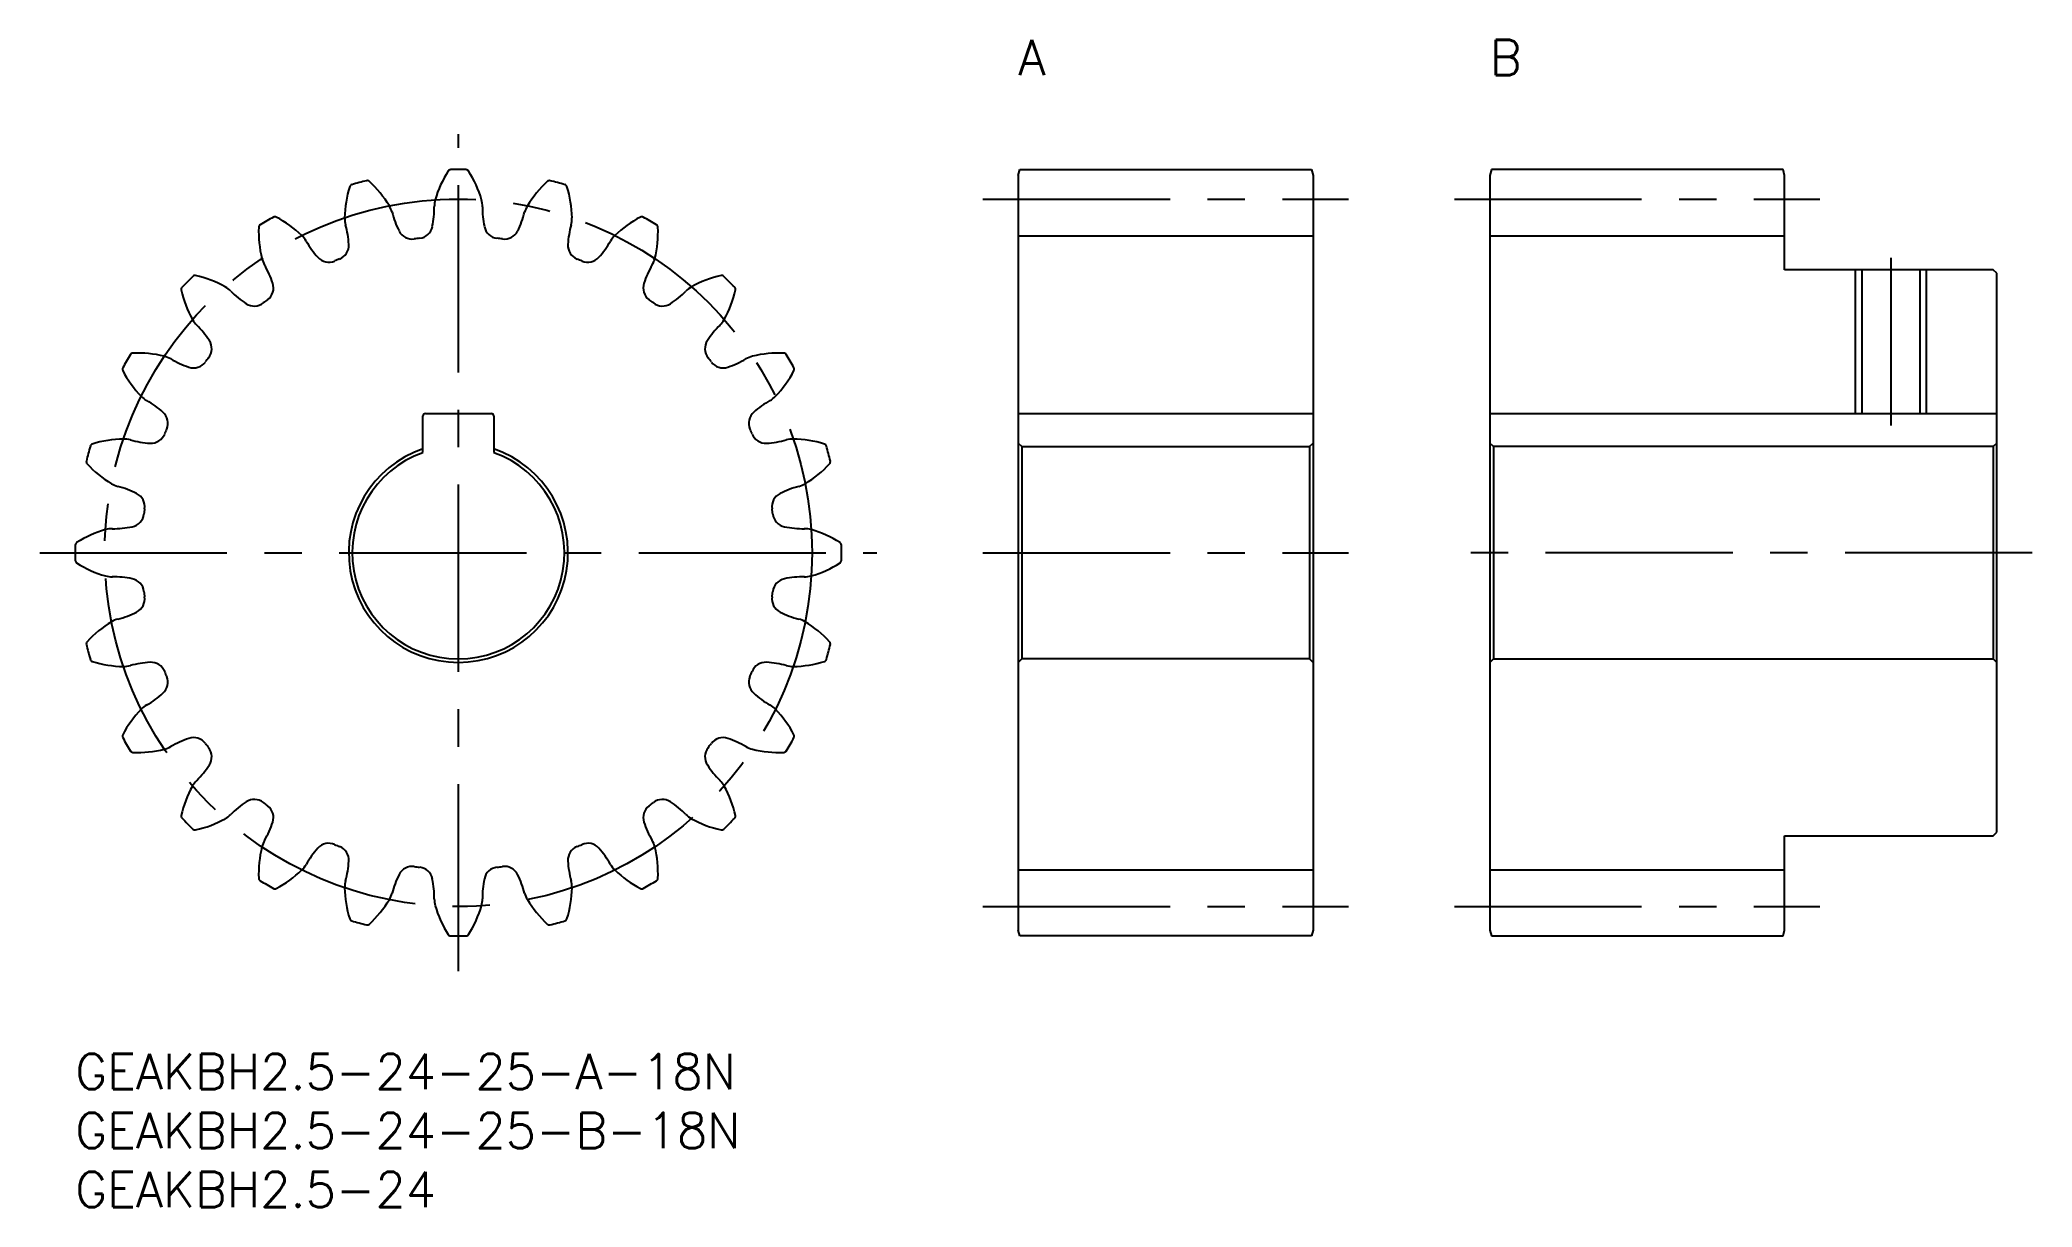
# Model space of a CAD drawing. Extents: x -3 to 166, y -13 to 86.
import ezdxf

# ---------------------------------------------------------------- set-up
doc = ezdxf.new("R2010")
doc.units = 0
doc.header["$LTSCALE"] = 0.5
doc.linetypes.add('CENTER', pattern=[50.8, 31.75, -6.35, 6.35, -6.35])
for name, color, linetype in [('MSM_CENTER', 1, 'CENTER'), ('MSM_CONTINUOUS', 7, 'CONTINUOUS'), ('MSM_NARROW', 5, 'CONTINUOUS'), ('MSM_PART_NUMBER', 7, 'CONTINUOUS')]:
    doc.layers.add(name, color=color, linetype=linetype)
doc.styles.get("Standard").update_dxf_attribs({"font": 'txt.shx', "height": 1, "bigfont": 'bigfont.shx'})

# ---------------------------------------------------------------- blocks, each defined once
blk = doc.blocks.new('*U3')
at = {"layer": 'MSM_PART_NUMBER'}
blk.add_text('GEAKBH2.5-24-25-B-18N', height=3, dxfattribs=at).set_placement((0, -8))
blk = doc.blocks.new('*U4')
at = {"layer": 'MSM_PART_NUMBER'}
blk.add_text('GEAKBH2.5-24-25-A-18N', height=3, dxfattribs=at).set_placement((0, -3))
blk = doc.blocks.new('*U5')
at = {"layer": 'MSM_PART_NUMBER'}
blk.add_text('GEAKBH2.5-24', height=3, dxfattribs=at).set_placement((0, -13))
blk = doc.blocks.new('*U6')
at = {"layer": 'MSM_PART_NUMBER'}
blk.add_text('A', height=3, dxfattribs=at).set_placement((80, 83))
blk = doc.blocks.new('*U7')
at = {"layer": 'MSM_PART_NUMBER'}
blk.add_text('B', height=3, dxfattribs=at).set_placement((120, 83))

msp = doc.modelspace()

# ---------------------------------------------------------------- linework, layer by layer
at = {"layer": 'MSM_CENTER'}
for p, q in [((32.5, 7), (32.5, 78)), ((77, 72.5), (108, 72.5)), ((117, 72.5), (148, 72.5)), ((154, 67.5), (154, 53.3)), ((-3, 42.5), (68, 42.5)), ((77, 42.5), (108, 42.5)), ((166, 42.5), (117, 42.5)), ((77, 12.5), (108, 12.5)), ((117, 12.5), (148, 12.5))]:
    msp.add_line(p, q, dxfattribs=at)
msp.add_circle((32.5, 42.5), 30, dxfattribs=at)
at = {"layer": 'MSM_CONTINUOUS'}
for p, q in [((80, 74.5), (80.13, 75)), ((80, 74.5), (80, 10.5)), ((80.13, 75), (104.87, 75)), ((104.87, 75), (105, 74.5)), ((105, 74.5), (105, 10.5)), ((120.13, 75), (120, 74.5)), ((120, 74.5), (120, 10.5)), ((144.87, 75), (120.13, 75)), ((145, 74.5), (144.87, 75)), ((145, 66.5), (145, 74.5)), ((80, 69.37), (105, 69.37)), ((120, 69.37), (145, 69.37)), ((162.7, 66.5), (145, 66.5)), ((151.54, 66.5), (151.54, 54.3)), ((156.46, 66.5), (156.46, 54.3)), ((163, 66.2), (162.7, 66.5)), ((163, 18.8), (163, 66.2)), ((29.5, 50.99), (29.5, 54.1)), ((29.7, 54.3), (35.3, 54.3)), ((35.5, 54.1), (35.5, 50.99)), ((80, 54.3), (105, 54.3)), ((120, 54.3), (163, 54.3)), ((80, 51.8), (80.3, 51.5)), ((80.3, 51.5), (80.3, 33.5)), ((80.3, 51.5), (104.7, 51.5)), ((104.7, 51.5), (105, 51.8)), ((104.7, 51.5), (104.7, 33.5)), ((120.3, 51.5), (120, 51.8)), ((120.3, 51.5), (120.3, 33.5)), ((162.7, 51.5), (120.3, 51.5)), ((163, 51.8), (162.7, 51.5)), ((162.7, 51.5), (162.7, 33.5)), ((80.3, 33.5), (80, 33.2)), ((104.7, 33.5), (80.3, 33.5)), ((105, 33.2), (104.7, 33.5)), ((120, 33.2), (120.3, 33.5)), ((120.3, 33.5), (162.7, 33.5)), ((162.7, 33.5), (163, 33.2)), ((162.7, 18.5), (163, 18.8)), ((145, 18.5), (162.7, 18.5)), ((145, 10.5), (145, 18.5)), ((80, 15.62), (105, 15.62)), ((120, 15.62), (145, 15.62)), ((80.13, 10), (80, 10.5)), ((105, 10.5), (104.87, 10)), ((120, 10.5), (120.13, 10)), ((144.87, 10), (145, 10.5)), ((104.87, 10), (80.13, 10)), ((120.13, 10), (144.87, 10))]:
    msp.add_line(p, q, dxfattribs=at)
for centre, radius, start, end in [((39.75, 69.75), 9.6, 147.7156, 163.75), ((31.85, 74.74), 0.25, 91.1552, 147.7156), ((32.5, 42.5), 32.5, 88.8448, 91.1552), ((33.15, 74.74), 0.25, 32.2844, 88.8448), ((25.25, 69.75), 9.6, 16.25, 32.2844), ((32.45, 70.7), 9.6, 162.7156, 178.75), ((23.53, 73.48), 0.25, 106.1552, 162.7156), ((32.5, 42.5), 32.5, 103.8448, 106.1552), ((24.78, 73.81), 0.25, 47.2844, 103.8448), ((18.44, 66.94), 9.6, 31.25, 47.2844), ((46.56, 66.94), 9.6, 132.7156, 148.75), ((40.22, 73.81), 0.25, 76.1552, 132.7156), ((32.5, 42.5), 32.5, 73.8448, 76.1552), ((41.47, 73.48), 0.25, 17.2844, 73.8448), ((32.55, 70.7), 9.6, 1.25, 17.2844), ((16.94, 70.75), 0.25, 62.2844, 118.8448), ((24.9, 70.86), 2.04, 14.556, 31.25), ((34.62, 73.39), 8, 194.556, 206.7233), ((22.46, 71.79), 8, 348.2767, 0.444), ((32.5, 71.86), 2.04, 163.75, 180.444), ((32.5, 71.86), 2.04, 359.556, 16.25), ((42.54, 71.79), 8, 179.556, 191.7233), ((30.38, 73.39), 8, 333.2767, 345.444), ((40.1, 70.86), 2.04, 148.75, 165.444), ((48.06, 70.75), 0.25, 61.1552, 117.7156), ((25.16, 69.73), 9.6, 177.7156, 193.75), ((15.82, 70.1), 0.25, 121.1552, 177.7156), ((32.5, 42.5), 32.5, 118.8448, 121.1552), ((12.59, 62.47), 9.6, 46.25, 62.2844), ((17.82, 67.93), 2.04, 29.556, 46.25), ((24.9, 70.86), 2.04, 178.75, 195.444), ((15.22, 68.19), 8, 3.2767, 15.444), ((28.59, 70.35), 1.25, 206.7233, 277.9863), ((29.07, 70.41), 1.25, 277.0137, 348.2767), ((35.93, 70.41), 1.25, 191.7233, 262.9863), ((36.41, 70.35), 1.25, 262.0137, 333.2767), ((49.78, 68.19), 8, 164.556, 176.7233), ((40.1, 70.86), 2.04, 344.556, 1.25), ((47.18, 67.93), 2.04, 133.75, 150.444), ((52.41, 62.47), 9.6, 117.7156, 133.75), ((32.5, 42.5), 32.5, 58.8448, 61.1552), ((39.84, 69.73), 9.6, 346.25, 2.2844), ((49.18, 70.1), 0.25, 2.2844, 58.8448), ((26.55, 72.88), 8, 209.556, 221.7233), ((21.96, 68.57), 1.25, 292.0137, 3.2767), ((32.5, 42.5), 26.88, 97.0137, 97.9863), ((32.5, 42.5), 26.88, 82.0137, 82.9863), ((43.04, 68.57), 1.25, 176.7233, 247.9863), ((38.45, 72.88), 8, 318.2767, 330.444), ((32.5, 42.5), 32.5, 133.8448, 136.1552), ((10.16, 65.76), 0.25, 77.2844, 133.8448), ((8.1, 56.64), 9.6, 61.25, 77.2844), ((17.82, 67.93), 2.04, 193.75, 210.444), ((9.16, 62.84), 8, 18.2767, 30.444), ((21.52, 68.39), 1.25, 221.7233, 292.9863), ((32.5, 42.5), 26.88, 112.0137, 112.9863), ((32.5, 42.5), 26.87, 67.0137, 67.9863), ((43.48, 68.39), 1.25, 247.0137, 318.2767), ((55.84, 62.84), 8, 149.556, 161.7233), ((47.18, 67.93), 2.04, 329.556, 346.25), ((56.9, 56.64), 9.6, 102.7156, 118.75), ((54.84, 65.76), 0.25, 46.1552, 102.7156), ((32.5, 42.5), 32.5, 43.8448, 46.1552), ((9.24, 64.84), 0.25, 136.1552, 192.7156), ((18.36, 66.9), 9.6, 192.7156, 208.75), ((11.74, 63.26), 2.04, 44.556, 61.25), ((18.89, 70.31), 8, 224.556, 236.7233), ((15.57, 64.96), 1.25, 307.0137, 18.2767), ((49.43, 64.96), 1.25, 161.7233, 232.9863), ((46.11, 70.31), 8, 303.2767, 315.444), ((53.26, 63.26), 2.04, 118.75, 135.444), ((46.64, 66.9), 9.6, 331.25, 347.2844), ((55.76, 64.84), 0.25, 347.2844, 43.8448), ((15.19, 64.67), 1.25, 236.7233, 307.9863), ((32.5, 42.5), 26.88, 127.0137, 127.9863), ((32.5, 42.5), 26.88, 52.0137, 52.9863), ((49.81, 64.67), 1.25, 232.0137, 303.2767), ((11.74, 63.26), 2.04, 208.75, 225.444), ((4.69, 56.11), 8, 33.2767, 45.444), ((60.31, 56.11), 8, 134.556, 146.7233), ((53.26, 63.26), 2.04, 314.556, 331.25), ((32.5, 42.5), 32.5, 148.8448, 151.1552), ((4.9, 59.18), 0.25, 92.2844, 148.8448), ((5.27, 49.84), 9.6, 76.25, 92.2844), ((7.07, 57.18), 2.04, 59.556, 76.25), ((10.33, 59.81), 1.25, 322.0137, 33.2767), ((54.67, 59.81), 1.25, 146.7233, 217.9863), ((57.93, 57.18), 2.04, 103.75, 120.444), ((59.73, 49.84), 9.6, 87.7156, 103.75), ((60.1, 59.18), 0.25, 31.1552, 87.7156), ((32.5, 42.5), 32.5, 28.8448, 31.1552), ((4.25, 58.06), 0.25, 151.1552, 207.7156), ((12.53, 62.41), 9.6, 207.7156, 223.75), ((12.16, 65.84), 8, 239.556, 251.7233), ((10.04, 59.43), 1.25, 251.7233, 322.9863), ((32.5, 42.5), 26.88, 142.0137, 142.9863), ((32.5, 42.5), 26.88, 37.0137, 37.9863), ((54.96, 59.43), 1.25, 217.0137, 288.2767), ((52.84, 65.84), 8, 288.2767, 300.444), ((52.47, 62.41), 9.6, 316.25, 332.2844), ((60.75, 58.06), 0.25, 332.2844, 28.8448), ((7.07, 57.18), 2.04, 223.75, 240.444), ((2.12, 48.45), 8, 48.2767, 60.444), ((6.61, 53.48), 1.25, 337.0137, 48.2767), ((29.7, 54.1), 0.2, 90, 180), ((35.3, 54.1), 0.2, 0, 90), ((58.39, 53.48), 1.25, 131.7233, 202.9863), ((62.88, 48.45), 8, 119.556, 131.7233), ((57.93, 57.18), 2.04, 299.556, 316.25), ((6.43, 53.04), 1.25, 266.7233, 337.9863), ((32.5, 42.5), 26.88, 157.0137, 157.9863), ((32.5, 42.5), 26.88, 22.0137, 22.9863), ((58.57, 53.04), 1.25, 202.0137, 273.2767), ((32.5, 42.5), 32.5, 163.8448, 166.1552), ((1.52, 51.47), 0.25, 107.2844, 163.8448), ((4.3, 42.55), 9.6, 91.25, 107.2844), ((4.14, 50.1), 2.04, 74.556, 91.25), ((6.81, 59.78), 8, 254.556, 266.7233), ((32.5, 42.5), 9.3, 108.8191, 71.1809), ((32.5, 42.5), 9, 109.4712, 70.5288), ((58.19, 59.78), 8, 273.2767, 285.444), ((60.86, 50.1), 2.04, 88.75, 105.444), ((60.7, 42.55), 9.6, 72.7156, 88.75), ((63.48, 51.47), 0.25, 16.1552, 72.7156), ((32.5, 42.5), 32.5, 13.8448, 16.1552), ((1.19, 50.22), 0.25, 166.1552, 222.7156), ((8.06, 56.56), 9.6, 222.7156, 238.75), ((56.94, 56.56), 9.6, 301.25, 317.2844), ((63.81, 50.22), 0.25, 317.2844, 13.8448), ((4.14, 50.1), 2.04, 238.75, 255.444), ((1.61, 40.38), 8, 63.2767, 75.444), ((4.65, 46.41), 1.25, 352.0137, 63.2767), ((60.35, 46.41), 1.25, 116.7233, 187.9863), ((63.39, 40.38), 8, 104.556, 116.7233), ((60.86, 50.1), 2.04, 284.556, 301.25), ((4.59, 45.93), 1.25, 281.7233, 352.9863), ((32.5, 42.5), 26.87, 172.0137, 172.9863), ((32.5, 42.5), 26.87, 7.0137, 7.9863), ((60.41, 45.93), 1.25, 187.0137, 258.2767), ((5.25, 35.25), 9.6, 106.25, 122.2844), ((3.14, 42.5), 2.04, 89.556, 106.25), ((3.21, 52.54), 8, 269.556, 281.7233), ((61.79, 52.54), 8, 258.2767, 270.444), ((61.86, 42.5), 2.04, 73.75, 90.444), ((59.75, 35.25), 9.6, 57.7156, 73.75), ((32.5, 42.5), 32.5, 178.8448, 181.1552), ((0.26, 43.15), 0.25, 122.2844, 178.8448), ((64.74, 43.15), 0.25, 1.1552, 57.7156), ((32.5, 42.5), 32.5, 358.8448, 1.1552), ((0.26, 41.85), 0.25, 181.1552, 237.7156), ((5.25, 49.75), 9.6, 237.7156, 253.75), ((59.75, 49.75), 9.6, 286.25, 302.2844), ((64.74, 41.85), 0.25, 302.2844, 358.8448), ((3.14, 42.5), 2.04, 253.75, 270.444), ((3.21, 32.46), 8, 78.2767, 90.444), ((4.59, 39.07), 1.25, 7.0137, 78.2767), ((32.5, 42.5), 26.87, 187.0137, 187.9863), ((32.5, 42.5), 26.87, 352.0137, 352.9863), ((60.41, 39.07), 1.25, 101.7233, 172.9863), ((61.79, 32.46), 8, 89.556, 101.7233), ((61.86, 42.5), 2.04, 269.556, 286.25), ((1.61, 44.62), 8, 284.556, 296.7233), ((4.65, 38.59), 1.25, 296.7233, 7.9863), ((60.35, 38.59), 1.25, 172.0137, 243.2767), ((63.39, 44.62), 8, 243.2767, 255.444), ((8.06, 28.44), 9.6, 121.25, 137.2844), ((4.14, 34.9), 2.04, 104.556, 121.25), ((60.86, 34.9), 2.04, 58.75, 75.444), ((56.94, 28.44), 9.6, 42.7156, 58.75), ((1.19, 34.78), 0.25, 137.2844, 193.8448), ((32.5, 42.5), 32.5, 193.8448, 196.1552), ((32.5, 42.5), 32.5, 343.8448, 346.1552), ((63.81, 34.78), 0.25, 346.1552, 42.7156), ((1.52, 33.53), 0.25, 196.1552, 252.7156), ((4.3, 42.45), 9.6, 252.7156, 268.75), ((4.14, 34.9), 2.04, 268.75, 285.444), ((6.81, 25.22), 8, 93.2767, 105.444), ((6.43, 31.96), 1.25, 22.0137, 93.2767), ((32.5, 42.5), 26.88, 202.0137, 202.9863), ((32.5, 42.5), 26.87, 337.0137, 337.9863), ((58.57, 31.96), 1.25, 86.7233, 157.9863), ((58.19, 25.22), 8, 74.556, 86.7233), ((60.86, 34.9), 2.04, 254.556, 271.25), ((60.7, 42.45), 9.6, 271.25, 287.2844), ((63.48, 33.53), 0.25, 287.2844, 343.8448), ((2.12, 36.55), 8, 299.556, 311.7233), ((6.61, 31.52), 1.25, 311.7233, 22.9863), ((58.39, 31.52), 1.25, 157.0137, 228.2767), ((62.88, 36.55), 8, 228.2767, 240.444), ((12.53, 22.59), 9.6, 136.25, 152.2844), ((7.07, 27.82), 2.04, 119.556, 136.25), ((57.93, 27.82), 2.04, 43.75, 60.444), ((52.47, 22.59), 9.6, 27.7156, 43.75), ((4.25, 26.94), 0.25, 152.2844, 208.8448), ((60.75, 26.94), 0.25, 331.1552, 27.7156), ((32.5, 42.5), 32.5, 208.8448, 211.1552), ((4.9, 25.82), 0.25, 211.1552, 267.7156), ((5.27, 35.16), 9.6, 267.7156, 283.75), ((7.07, 27.82), 2.04, 283.75, 300.444), ((12.16, 19.16), 8, 108.2767, 120.444), ((10.04, 25.57), 1.25, 37.0137, 108.2767), ((32.5, 42.5), 26.87, 217.0137, 217.9863), ((10.33, 25.19), 1.25, 326.7233, 37.9863), ((54.67, 25.19), 1.25, 142.0137, 213.2767), ((32.5, 42.5), 26.87, 322.0137, 322.9863), ((54.96, 25.57), 1.25, 71.7233, 142.9863), ((52.84, 19.16), 8, 59.556, 71.7233), ((57.93, 27.82), 2.04, 239.556, 256.25), ((59.73, 35.16), 9.6, 256.25, 272.2844), ((60.1, 25.82), 0.25, 272.2844, 328.8448), ((32.5, 42.5), 32.5, 328.8448, 331.1552), ((4.69, 28.89), 8, 314.556, 326.7233), ((60.31, 28.89), 8, 213.2767, 225.444), ((18.36, 18.1), 9.6, 151.25, 167.2844), ((11.74, 21.74), 2.04, 134.556, 151.25), ((53.26, 21.74), 2.04, 28.75, 45.444), ((46.64, 18.1), 9.6, 12.7156, 28.75), ((11.74, 21.74), 2.04, 298.75, 315.444), ((18.89, 14.69), 8, 123.2767, 135.444), ((15.19, 20.33), 1.25, 52.0137, 123.2767), ((32.5, 42.5), 26.88, 232.0137, 232.9863), ((15.57, 20.04), 1.25, 341.7233, 52.9863), ((49.43, 20.04), 1.25, 127.0137, 198.2767), ((32.5, 42.5), 26.88, 307.0137, 307.9863), ((49.81, 20.33), 1.25, 56.7233, 127.9863), ((46.11, 14.69), 8, 44.556, 56.7233), ((53.26, 21.74), 2.04, 224.556, 241.25), ((9.24, 20.16), 0.25, 167.2844, 223.8448), ((32.5, 42.5), 32.5, 223.8448, 226.1552), ((10.16, 19.24), 0.25, 226.1552, 282.7156), ((8.1, 28.36), 9.6, 282.7156, 298.75), ((9.16, 22.16), 8, 329.556, 341.7233), ((55.84, 22.16), 8, 198.2767, 210.444), ((56.9, 28.36), 9.6, 241.25, 257.2844), ((54.84, 19.24), 0.25, 257.2844, 313.8448), ((32.5, 42.5), 32.5, 313.8448, 316.1552), ((55.76, 20.16), 0.25, 316.1552, 12.7156), ((25.16, 15.27), 9.6, 166.25, 182.2844), ((17.82, 17.07), 2.04, 149.556, 166.25), ((26.55, 12.12), 8, 138.2767, 150.444), ((21.52, 16.61), 1.25, 67.0137, 138.2767), ((32.5, 42.5), 26.88, 247.0137, 247.9863), ((21.96, 16.43), 1.25, 356.7233, 67.9863), ((43.04, 16.43), 1.25, 112.0137, 183.2767), ((32.5, 42.5), 26.88, 292.0137, 292.9863), ((43.48, 16.61), 1.25, 41.7233, 112.9863), ((38.45, 12.12), 8, 29.556, 41.7233), ((47.18, 17.07), 2.04, 13.75, 30.444), ((39.84, 15.27), 9.6, 357.7156, 13.75), ((12.59, 22.53), 9.6, 297.7156, 313.75), ((17.82, 17.07), 2.04, 313.75, 330.444), ((15.22, 16.81), 8, 344.556, 356.7233), ((28.59, 14.65), 1.25, 82.0137, 153.2767), ((32.5, 42.5), 26.88, 262.0137, 262.9863), ((29.07, 14.59), 1.25, 11.7233, 82.9863), ((35.93, 14.59), 1.25, 97.0137, 168.2767), ((32.5, 42.5), 26.88, 277.0137, 277.9863), ((36.41, 14.65), 1.25, 26.7233, 97.9863), ((49.78, 16.81), 8, 183.2767, 195.444), ((47.18, 17.07), 2.04, 209.556, 226.25), ((52.41, 22.53), 9.6, 226.25, 242.2844), ((15.82, 14.9), 0.25, 182.2844, 238.8448), ((32.5, 42.5), 32.5, 238.8448, 241.1552), ((16.94, 14.25), 0.25, 241.1552, 297.7156), ((24.9, 14.14), 2.04, 164.556, 181.25), ((32.45, 14.3), 9.6, 181.25, 197.2844), ((24.9, 14.14), 2.04, 328.75, 345.444), ((34.62, 11.61), 8, 153.2767, 165.444), ((22.46, 13.21), 8, 359.556, 11.7233), ((42.54, 13.21), 8, 168.2767, 180.444), ((30.38, 11.61), 8, 14.556, 26.7233), ((40.1, 14.14), 2.04, 194.556, 211.25), ((32.55, 14.3), 9.6, 342.7156, 358.75), ((40.1, 14.14), 2.04, 358.75, 15.444), ((48.06, 14.25), 0.25, 242.2844, 298.8448), ((32.5, 42.5), 32.5, 298.8448, 301.1552), ((49.18, 14.9), 0.25, 301.1552, 357.7156), ((18.44, 18.06), 9.6, 312.7156, 328.75), ((32.5, 13.14), 2.04, 179.556, 196.25), ((39.75, 15.25), 9.6, 196.25, 212.2844), ((25.25, 15.25), 9.6, 327.7156, 343.75), ((32.5, 13.14), 2.04, 343.75, 0.444), ((46.56, 18.06), 9.6, 211.25, 227.2844), ((23.53, 11.52), 0.25, 197.2844, 253.8448), ((32.5, 42.5), 32.5, 253.8448, 256.1552), ((24.78, 11.19), 0.25, 256.1552, 312.7156), ((40.22, 11.19), 0.25, 227.2844, 283.8448), ((32.5, 42.5), 32.5, 283.8448, 286.1552), ((41.47, 11.52), 0.25, 286.1552, 342.7156), ((31.85, 10.26), 0.25, 212.2844, 268.8448), ((32.5, 42.5), 32.5, 268.8448, 271.1552), ((33.15, 10.26), 0.25, 271.1552, 327.7156)]:
    msp.add_arc(centre, radius, start, end, dxfattribs=at)
at = {"layer": 'MSM_NARROW'}
for p, q in [((151, 66.5), (151, 54.3)), ((157, 66.5), (157, 54.3))]:
    msp.add_line(p, q, dxfattribs=at)

# ---------------------------------------------------------------- block references
at = {"layer": 'MSM_CONTINUOUS'}
for name in ['*U6', '*U7', '*U4', '*U3', '*U5']:
    msp.add_blockref(name, (0, 0), dxfattribs=at)

doc.saveas('drawing.dxf')
